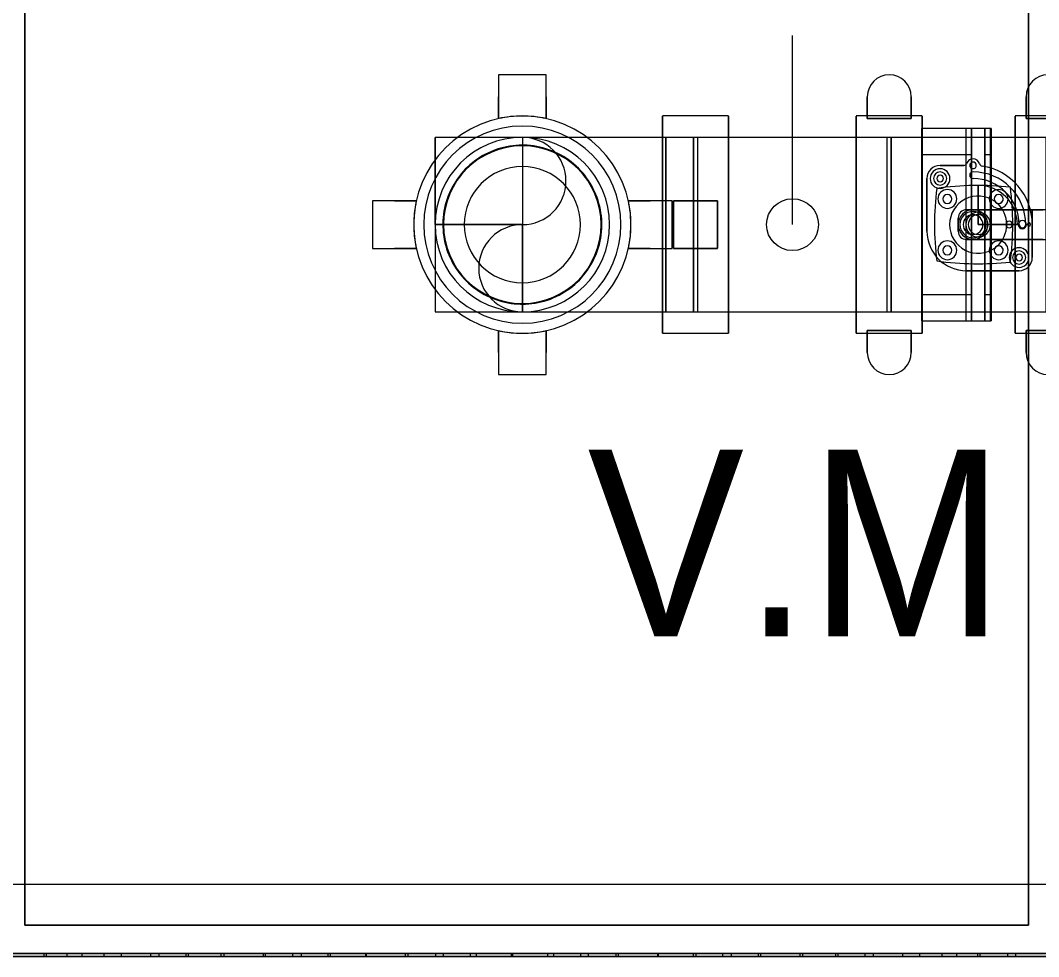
# Model space of a CAD drawing. Header units: metres. Extents: x 31.9 to 125.9, y -29 to 44.
# Drawn here: x 69.073 to 70.055, y -0.698 to 0.205 of the extents above; entities that cross this region are included whole.
import ezdxf

# ---------------------------------------------------------------- set-up
doc = ezdxf.new("R2010")
doc.units = ezdxf.units.M
for name, color, linetype, lineweight in [('A-ANNO-NOTE', 7, 'Continuous', 9), ('M-EQPM', 7, 'Continuous', 18), ('P-PIPE', 7, 'Continuous', 18), ('P-PIPE-IDEN', 7, 'Continuous', 9)]:
    doc.layers.add(name, color=color, linetype=linetype, lineweight=lineweight)
doc.styles.add('SansSerif_1', font='SANSS__.TTF', dxfattribs={"width": 0.9, "height": 0.0018})

# ---------------------------------------------------------------- blocks, each defined once
blk = doc.blocks.new('C_S_L_Torre - Baltimore CPSC-0817-08L - C_S_L_Torre - Baltimore CPSC-0817-08L-2352271-NIVEL 09')
at = {"layer": 'M-EQPM', "color": 1, "true_color": 0xff0000}
for p, q in [((-1.84, 0.83), (-1.84, -1.87)), ((-1.84, -1.87), (-1.84, 0.83)), ((-1.84, 0.78), (-1.84, -1.8)), ((-1.84, -1.8), (-1.84, 0.78)), ((-1.84, 0.78), (-1.84, -1.8)), ((-1.84, -1.8), (-1.84, 0.78)), ((-1.84, 0.78), (-1.84, -1.8)), ((-1.84, -1.8), (-1.84, 0.78)), ((-1.84, 0.78), (-1.84, -1.8)), ((-1.84, -1.8), (-1.84, 0.78)), ((-1.84, 0.78), (-1.84, -1.78852)), ((-1.84, -1.8), (-1.84, 0.78)), ((-1.84, 0.78), (-1.84, -1.64785)), ((-1.84, -1.68717), (-1.84, 0.78)), ((-1.84, 0.78), (-1.84, -1.51079)), ((-1.84, -1.54725), (-1.84, 0.78)), ((-1.84, 0.78), (-1.84, -1.37374)), ((-1.84, -1.4102), (-1.84, 0.78)), ((-1.84, 0.78), (-1.84, -1.23669)), ((-1.84, -1.27315), (-1.84, 0.78)), ((-1.84, 0.78), (-1.84, -1.09602)), ((-1.84, -1.13534), (-1.84, 0.78)), ((-1.84, 0.78), (-1.84, -0.95897)), ((-1.84, -0.99543), (-1.84, 0.78)), ((-1.84, 0.78), (-1.84, -0.82192)), ((-1.84, -0.85837), (-1.84, 0.78)), ((-1.84, 0.78), (-1.84, -0.68486)), ((-1.84, -0.72132), (-1.84, 0.78)), ((-1.84, 0.78), (-1.84, -0.54419)), ((-1.84, -0.58352), (-1.84, 0.78)), ((-1.84, 0.78), (-1.84, -0.40714)), ((-1.84, -0.4436), (-1.84, 0.78)), ((-1.84, 0.78), (-1.84, -0.27009)), ((-1.84, -0.30655), (-1.84, 0.78)), ((-1.84, 0.78), (-1.84, -0.13304)), ((-1.84, -0.1695), (-1.84, 0.78)), ((-1.84, 0.78), (-1.84, -1.82)), ((-1.84, -0.08119), (-1.84, 0.78)), ((-1.84, 0.78), (-1.84, -0.11654)), ((-1.84, -0.22968), (-1.84, 0.78)), ((-1.84, 0.78), (-1.84, -0.27211)), ((-1.84, -0.36918), (-1.84, 0.78)), ((-1.84, 0.78), (-1.84, -0.40944)), ((-1.84, -0.51079), (-1.84, 0.78)), ((-1.84, 0.78), (-1.84, -0.55011)), ((-1.84, -0.6507), (-1.84, 0.78)), ((-1.84, 0.78), (-1.84, -0.68716)), ((-1.84, -0.78776), (-1.84, 0.78)), ((-1.84, 0.78), (-1.84, -0.82421)), ((-1.84, -0.92481), (-1.84, 0.78)), ((-1.84, 0.78), (-1.84, -0.96127)), ((-1.84, -1.0643), (-1.84, 0.78)), ((-1.84, 0.78), (-1.84, -1.10457)), ((-1.84, -1.20591), (-1.84, 0.78)), ((-1.84, 0.78), (-1.84, -1.24524)), ((-1.84, -1.34583), (-1.84, 0.78)), ((-1.84, 0.78), (-1.84, -1.38229)), ((-1.84, -1.48288), (-1.84, 0.78)), ((-1.84, 0.78), (-1.84, -1.51934)), ((-1.84, -1.61994), (-1.84, 0.78)), ((-1.84, 0.78), (-1.84, -1.65639)), ((-1.84, -1.75943), (-1.84, 0.78)), ((-1.84, 0.78), (-1.84, -1.7997)), ((-1.84, -1.8), (-1.84, 0.78)), ((-1.84, 0.78), (-1.84, -1.8)), ((-1.84, -1.8), (-1.84, 0.78)), ((-1.84, 0.78), (-1.84, -1.8)), ((-1.84, -1.8), (-1.84, 0.78)), ((-1.84, 0.78), (-1.84, -1.8)), ((-1.84, -1.8), (-1.84, 0.78)), ((-1.84, 0.78), (-1.84, -1.8)), ((-1.84, -1.8), (-1.84, 0.78)), ((-1.84, -1.8), (-1.84, 0.78)), ((-1.84, 0.78), (-1.84, -1.8)), ((-1.84, 0.7797), (-1.84, -1.8)), ((-1.83702, 0.78), (-1.83702, -1.8)), ((-1.83702, -1.8), (-1.83702, 0.78)), ((-1.83702, 0.78), (-1.83702, -1.8)), ((-1.83702, -1.8), (-1.83702, 0.78)), ((-1.83702, 0.78), (-1.83702, -1.8)), ((-1.83702, -1.8), (-1.83702, 0.78)), ((-1.83702, 0.78), (-1.83702, -1.8)), ((-1.83702, -1.8), (-1.83702, 0.78)), ((-1.83702, 0.78), (-1.83702, -1.8)), ((-1.83702, -1.78852), (-1.83702, 0.78)), ((-1.83702, 0.78), (-1.83702, -1.68717)), ((-1.83702, -1.64785), (-1.83702, 0.78)), ((-1.83702, 0.78), (-1.83702, -1.54725)), ((-1.83702, -1.51079), (-1.83702, 0.78)), ((-1.83702, 0.78), (-1.83702, -1.4102)), ((-1.83702, -1.37374), (-1.83702, 0.78)), ((-1.83702, 0.78), (-1.83702, -1.27315)), ((-1.83702, -1.23669), (-1.83702, 0.78)), ((-1.83702, 0.78), (-1.83702, -1.13534)), ((-1.83702, -1.09602), (-1.83702, 0.78)), ((-1.83702, 0.78), (-1.83702, -0.99543)), ((-1.83702, -0.95897), (-1.83702, 0.78)), ((-1.83702, 0.78), (-1.83702, -0.85837)), ((-1.83702, -0.82192), (-1.83702, 0.78)), ((-1.83702, 0.78), (-1.83702, -0.72132)), ((-1.83702, -0.68486), (-1.83702, 0.78)), ((-1.83702, 0.78), (-1.83702, -0.58352)), ((-1.83702, -0.54419), (-1.83702, 0.78)), ((-1.83702, 0.78), (-1.83702, -0.4436)), ((-1.83702, -0.40714), (-1.83702, 0.78)), ((-1.83702, 0.78), (-1.83702, -0.30655)), ((-1.83702, -0.27009), (-1.83702, 0.78)), ((-1.83702, 0.78), (-1.83702, -0.1695)), ((-1.83702, -0.13304), (-1.83702, 0.78)), ((-1.83702, -0.11654), (-1.83702, 0.78)), ((-1.83702, 0.78), (-1.83702, -0.08119)), ((-1.83702, -0.27211), (-1.83702, 0.78)), ((-1.83702, 0.78), (-1.83702, -0.22968)), ((-1.83702, -0.40944), (-1.83702, 0.78)), ((-1.83702, 0.78), (-1.83702, -0.36918)), ((-1.83702, -0.55011), (-1.83702, 0.78)), ((-1.83702, 0.78), (-1.83702, -0.51079)), ((-1.83702, -0.68716), (-1.83702, 0.78)), ((-1.83702, 0.78), (-1.83702, -0.6507)), ((-1.83702, -0.82421), (-1.83702, 0.78)), ((-1.83702, 0.78), (-1.83702, -0.78776)), ((-1.83702, -0.96127), (-1.83702, 0.78)), ((-1.83702, 0.78), (-1.83702, -0.92481)), ((-1.83702, -1.10457), (-1.83702, 0.78)), ((-1.83702, 0.78), (-1.83702, -1.0643)), ((-1.83702, -1.24524), (-1.83702, 0.78)), ((-1.83702, 0.78), (-1.83702, -1.20591)), ((-1.83702, -1.38229), (-1.83702, 0.78)), ((-1.83702, 0.78), (-1.83702, -1.34583)), ((-1.83702, -1.51934), (-1.83702, 0.78)), ((-1.83702, 0.78), (-1.83702, -1.48288)), ((-1.83702, -1.65639), (-1.83702, 0.78)), ((-1.83702, 0.78), (-1.83702, -1.61994)), ((-1.83702, -1.7997), (-1.83702, 0.78)), ((-1.83702, 0.78), (-1.83702, -1.75943)), ((-1.83702, -1.8), (-1.83702, 0.78)), ((-1.83702, 0.78), (-1.83702, -1.8)), ((-1.83702, -1.8), (-1.83702, 0.78)), ((-1.83702, 0.78), (-1.83702, -1.8)), ((-1.83702, -1.8), (-1.83702, 0.78)), ((-1.83702, 0.78), (-1.83702, -1.8)), ((-1.83702, -1.8), (-1.83702, 0.78)), ((-1.83702, 0.78), (-1.83702, -1.8)), ((-1.83702, 0.78), (-1.83702, -1.8)), ((-1.83702, -1.8), (-1.83702, 0.7797)), ((-1.77, 0.78), (-1.77, -1.82)), ((-1.84, 0.76852), (-1.84, -1.8)), ((-1.83702, -1.8), (-1.83702, 0.76852)), ((-1.84, -1.8), (-1.84, 0.73943)), ((-1.83702, 0.73943), (-1.83702, -1.8)), ((-1.84, -1.8), (-1.84, 0.66717)), ((-1.83702, 0.66717), (-1.83702, -1.8)), ((-1.84, 0.63639), (-1.84, -1.8)), ((-1.83702, -1.8), (-1.83702, 0.63639)), ((-1.84, 0.62785), (-1.84, -1.8)), ((-1.83702, -1.8), (-1.83702, 0.62785)), ((-1.84, -1.8), (-1.84, 0.59994)), ((-1.83702, 0.59994), (-1.83702, -1.8)), ((-1.84, -1.8), (-1.84, 0.52725)), ((-1.83702, 0.52725), (-1.83702, -1.8)), ((-1.84, 0.49934), (-1.84, -1.8)), ((-1.83702, -1.8), (-1.83702, 0.49934)), ((-1.84, 0.49079), (-1.84, -1.8)), ((-1.83702, -1.8), (-1.83702, 0.49079)), ((-1.84, -1.8), (-1.84, 0.46288)), ((-1.83702, 0.46288), (-1.83702, -1.8)), ((-1.84, -1.8), (-1.84, 0.3902)), ((-1.83702, 0.3902), (-1.83702, -1.8)), ((-1.84, 0.36229), (-1.84, -1.8)), ((-1.84, 0.35374), (-1.84, -1.8)), ((-1.83702, -1.8), (-1.83702, 0.36229)), ((-1.83702, -1.8), (-1.83702, 0.35374)), ((-1.84, -1.8), (-1.84, 0.32583)), ((-1.83702, 0.32583), (-1.83702, -1.8)), ((-1.84, -1.8), (-1.84, 0.25315)), ((-1.83702, 0.25315), (-1.83702, -1.8)), ((-1.84, 0.22524), (-1.84, -1.8)), ((-1.84, 0.21669), (-1.84, -1.8)), ((-1.83702, -1.8), (-1.83702, 0.22524)), ((-1.83702, -1.8), (-1.83702, 0.21669)), ((-1.84, -1.8), (-1.84, 0.18591)), ((-1.83702, 0.18591), (-1.83702, -1.8)), ((-1.84, -1.8), (-1.84, 0.11534)), ((-1.83702, 0.11534), (-1.83702, -1.8)), ((-1.84, 0.08457), (-1.84, -1.8)), ((-1.83702, -1.8), (-1.83702, 0.08457)), ((-1.84, 0.07602), (-1.84, -1.8)), ((-1.83702, -1.8), (-1.83702, 0.07602)), ((-1.84, -1.8), (-1.84, 0.0443)), ((-1.83702, 0.0443), (-1.83702, -1.8)), ((-1.84, -1.8), (-1.84, -0.02457)), ((-1.84, -0.02457), (-1.84, -0.06103)), ((-1.83702, -0.06103), (-1.83702, -0.02457)), ((-1.83702, -0.02457), (-1.83702, -1.8)), ((-0.38962, -0.04016), (-1.80962, -0.04016)), ((-1.80962, -0.04016), (-1.80962, -1.00812)), ((-1.80962, -1.00812), (-1.80962, -0.04016)), ((-1.80962, -0.04016), (-0.38962, -0.04016)), ((-1.84, -0.09519), (-1.84, -0.05873)), ((-1.84, -0.05873), (-1.84, -1.8)), ((-1.84, -0.05873), (-1.83702, -0.05873)), ((-1.83702, -1.8), (-1.83702, -0.05873)), ((-1.83702, -0.05873), (-1.83702, -0.09519)), ((-1.84, -0.06103), (-1.84, -1.8)), ((-1.84, -0.06103), (-1.83702, -0.06103)), ((-1.83702, -1.8), (-1.83702, -0.06103)), ((-1.84, -0.11654), (-1.84, -0.08119)), ((-1.84, -0.08119), (-1.83702, -0.08119)), ((-1.83702, -0.08119), (-1.83702, -0.11654)), ((-1.84, -1.8), (-1.84, -0.09519)), ((-1.83702, -0.09519), (-1.84, -0.09519)), ((-1.83702, -0.09519), (-1.83702, -1.8)), ((-1.83702, -0.11654), (-1.84, -0.11654)), ((-1.84, -0.13304), (-1.84, -0.1695)), ((-1.83702, -0.13304), (-1.84, -0.13304)), ((-1.83702, -0.1695), (-1.83702, -0.13304)), ((-1.84, -1.8), (-1.84, -0.16163)), ((-1.84, -0.16163), (-1.84, -0.19808)), ((-1.84, -0.16163), (-1.83702, -0.16163)), ((-1.83702, -0.19808), (-1.83702, -0.16163)), ((-1.83702, -0.16163), (-1.83702, -1.8)), ((-1.83702, -0.1695), (-1.84, -0.1695)), ((-1.84, -0.23224), (-1.84, -0.19579)), ((-1.84, -0.19579), (-1.84, -1.8)), ((-1.84, -0.19579), (-1.83702, -0.19579)), ((-1.83702, -1.8), (-1.83702, -0.19579)), ((-1.83702, -0.19579), (-1.83702, -0.23224)), ((-1.84, -0.19808), (-1.84, -1.8)), ((-1.84, -0.19808), (-1.83702, -0.19808)), ((-1.83702, -1.8), (-1.83702, -0.19808)), ((-1.84, -0.27211), (-1.84, -0.22968)), ((-1.84, -0.22968), (-1.83702, -0.22968)), ((-1.84, -1.8), (-1.84, -0.23224)), ((-1.83702, -0.23224), (-1.84, -0.23224)), ((-1.83702, -0.22968), (-1.83702, -0.27211)), ((-1.83702, -0.23224), (-1.83702, -1.8)), ((-1.84, -0.27009), (-1.84, -0.30655)), ((-1.83702, -0.27009), (-1.84, -0.27009)), ((-1.83702, -0.27211), (-1.84, -0.27211)), ((-1.83702, -0.30655), (-1.83702, -0.27009)), ((-1.84, -1.8), (-1.84, -0.29868)), ((-1.84, -0.29868), (-1.84, -0.33514)), ((-1.84, -0.29868), (-1.83702, -0.29868)), ((-1.83702, -0.33514), (-1.83702, -0.29868)), ((-1.83702, -0.29868), (-1.83702, -1.8)), ((-1.83702, -0.30655), (-1.84, -0.30655)), ((-1.84, -0.3693), (-1.84, -0.33284)), ((-1.84, -0.33284), (-1.84, -1.8)), ((-1.84, -0.33284), (-1.83702, -0.33284)), ((-1.83702, -1.8), (-1.83702, -0.33284)), ((-1.83702, -0.33284), (-1.83702, -0.3693)), ((-1.84, -0.33514), (-1.84, -1.8)), ((-1.84, -0.33514), (-1.83702, -0.33514)), ((-1.83702, -1.8), (-1.83702, -0.33514)), ((-1.84, -0.40944), (-1.84, -0.36918)), ((-1.84, -0.36918), (-1.83702, -0.36918)), ((-1.84, -1.8), (-1.84, -0.3693)), ((-1.83702, -0.3693), (-1.84, -0.3693)), ((-1.83702, -0.36918), (-1.83702, -0.40944)), ((-1.83702, -0.3693), (-1.83702, -1.8)), ((-1.84, -0.40714), (-1.84, -0.4436)), ((-1.83702, -0.40714), (-1.84, -0.40714)), ((-1.83702, -0.40944), (-1.84, -0.40944)), ((-1.83702, -0.4436), (-1.83702, -0.40714)), ((-1.84, -1.8), (-1.84, -0.43648)), ((-1.84, -0.43648), (-1.84, -0.47581)), ((-1.84, -0.43648), (-1.83702, -0.43648)), ((-1.83702, -0.47581), (-1.83702, -0.43648)), ((-1.83702, -0.43648), (-1.83702, -1.8)), ((-1.83702, -0.4436), (-1.84, -0.4436)), ((-1.84, -0.50921), (-1.84, -0.46989)), ((-1.84, -0.46989), (-1.84, -1.8)), ((-1.84, -0.46989), (-1.83702, -0.46989)), ((-1.83702, -1.8), (-1.83702, -0.46989)), ((-1.83702, -0.46989), (-1.83702, -0.50921)), ((-1.84, -0.47581), (-1.84, -1.8)), ((-1.84, -0.47581), (-1.83702, -0.47581)), ((-1.83702, -1.8), (-1.83702, -0.47581)), ((-1.84, -1.8), (-1.84, -0.50921)), ((-1.83702, -0.50921), (-1.84, -0.50921)), ((-1.83702, -0.50921), (-1.83702, -1.8)), ((-1.84, -0.55011), (-1.84, -0.51079)), ((-1.84, -0.51079), (-1.83702, -0.51079)), ((-1.83702, -0.51079), (-1.83702, -0.55011)), ((-1.84, -0.54419), (-1.84, -0.58352)), ((-1.83702, -0.54419), (-1.84, -0.54419)), ((-1.83702, -0.58352), (-1.83702, -0.54419)), ((-1.83702, -0.55011), (-1.84, -0.55011)), ((-1.84, -1.8), (-1.84, -0.5764)), ((-1.84, -0.5764), (-1.84, -0.61286)), ((-1.84, -0.5764), (-1.83702, -0.5764)), ((-1.83702, -0.61286), (-1.83702, -0.5764)), ((-1.83702, -0.5764), (-1.83702, -1.8)), ((-1.83702, -0.58352), (-1.84, -0.58352)), ((-1.84, -0.65082), (-1.84, -0.61056)), ((-1.84, -0.61056), (-1.84, -1.8)), ((-1.84, -0.61056), (-1.83702, -0.61056)), ((-1.84, -0.61286), (-1.84, -1.8)), ((-1.84, -0.61286), (-1.83702, -0.61286)), ((-1.83702, -1.8), (-1.83702, -0.61056)), ((-1.83702, -0.61056), (-1.83702, -0.65082)), ((-1.83702, -1.8), (-1.83702, -0.61286)), ((-1.84, -0.68716), (-1.84, -0.6507)), ((-1.84, -0.6507), (-1.83702, -0.6507)), ((-1.84, -1.8), (-1.84, -0.65082)), ((-1.83702, -0.65082), (-1.84, -0.65082)), ((-1.83702, -0.6507), (-1.83702, -0.68716)), ((-1.83702, -0.65082), (-1.83702, -1.8)), ((-1.84, -0.68486), (-1.84, -0.72132)), ((-1.83702, -0.68486), (-1.84, -0.68486)), ((-1.83702, -0.68716), (-1.84, -0.68716)), ((-1.83702, -0.72132), (-1.83702, -0.68486)), ((-1.84, -1.8), (-1.84, -0.71345)), ((-1.84, -0.71345), (-1.84, -0.74991)), ((-1.84, -0.71345), (-1.83702, -0.71345)), ((-1.83702, -0.74991), (-1.83702, -0.71345)), ((-1.83702, -0.71345), (-1.83702, -1.8)), ((-1.83702, -0.72132), (-1.84, -0.72132)), ((-1.84, -0.79032), (-1.84, -0.74789)), ((-1.84, -0.74789), (-1.84, -1.8)), ((-1.84, -0.74789), (-1.83702, -0.74789)), ((-1.84, -0.74991), (-1.84, -1.8)), ((-1.84, -0.74991), (-1.83702, -0.74991)), ((-1.83702, -1.8), (-1.83702, -0.74789)), ((-1.83702, -0.74789), (-1.83702, -0.79032)), ((-1.83702, -1.8), (-1.83702, -0.74991)), ((-1.84, -0.82421), (-1.84, -0.78776)), ((-1.84, -0.78776), (-1.83702, -0.78776)), ((-1.84, -1.8), (-1.84, -0.79032)), ((-1.83702, -0.79032), (-1.84, -0.79032)), ((-1.83702, -0.78776), (-1.83702, -0.82421)), ((-1.83702, -0.79032), (-1.83702, -1.8)), ((-1.84, -0.82192), (-1.84, -0.85837)), ((-1.83702, -0.82192), (-1.84, -0.82192)), ((-1.83702, -0.82421), (-1.84, -0.82421)), ((-1.83702, -0.85837), (-1.83702, -0.82192)), ((-1.84, -1.8), (-1.84, -0.8505)), ((-1.84, -0.8505), (-1.84, -0.88696)), ((-1.84, -0.8505), (-1.83702, -0.8505)), ((-1.83702, -0.88696), (-1.83702, -0.8505)), ((-1.83702, -0.8505), (-1.83702, -1.8)), ((-1.83702, -0.85837), (-1.84, -0.85837)), ((-1.84, -0.88696), (-1.84, -1.8)), ((-1.84, -0.88696), (-1.83702, -0.88696)), ((-1.83702, -1.8), (-1.83702, -0.88696)), ((-1.84, -0.93881), (-1.84, -0.90346)), ((-1.84, -0.90346), (-1.84, -1.8)), ((-1.84, -0.90346), (-1.83702, -0.90346)), ((-1.83702, -1.8), (-1.83702, -0.90346)), ((-1.83702, -0.90346), (-1.83702, -0.93881)), ((-1.84, -0.96127), (-1.84, -0.92481)), ((-1.84, -0.92481), (-1.83702, -0.92481)), ((-1.83702, -0.92481), (-1.83702, -0.96127)), ((-1.84, -1.8), (-1.84, -0.93881)), ((-1.83702, -0.93881), (-1.84, -0.93881)), ((-1.83702, -0.93881), (-1.83702, -1.8)), ((-1.84, -0.95897), (-1.84, -0.99543)), ((-1.83702, -0.95897), (-1.84, -0.95897)), ((-1.83702, -0.96127), (-1.84, -0.96127)), ((-1.83702, -0.99543), (-1.83702, -0.95897)), ((-1.84, -1.8), (-1.84, -0.98831)), ((-1.84, -0.98831), (-1.84, -1.02763)), ((-1.84, -0.98831), (-1.83702, -0.98831)), ((-1.83702, -1.02763), (-1.83702, -0.98831)), ((-1.83702, -0.98831), (-1.83702, -1.8)), ((-1.83702, -0.99543), (-1.84, -0.99543)), ((-1.80962, -1.00812), (-0.38962, -1.00812)), ((-0.38962, -1.00812), (-1.80962, -1.00812))]:
    blk.add_line(p, q, dxfattribs=at)
for start, end in [(360, 180), (0, 180), (180, 360), (180, 360)]:
    blk.add_arc((-1.134, -0.52), 0.076, start, end, dxfattribs=at)
blk = doc.blocks.new('Victaulic-IPS-Rigid Coupling Style 07-W07-107 - AC-2583999-NIVEL 09')
at = {"layer": 'P-PIPE', "color": 1, "true_color": 0xff0000}
for p, q in [((69.58024, 0.15289), (69.53452, 0.15289)), ((69.53452, 0.15289), (69.53452, 0.13172)), ((69.58024, 0.13172), (69.58024, 0.15289)), ((69.53452, 0.13172), (69.53452, 0.11061)), ((69.53452, 0.11061), (69.53452, 0.13172)), ((69.58024, 0.13172), (69.58024, 0.11061)), ((69.58024, 0.11061), (69.58024, 0.13172)), ((69.53452, -0.115), (69.53452, -0.09389)), ((69.53452, -0.09389), (69.53452, -0.115)), ((69.58024, -0.115), (69.58024, -0.09389)), ((69.58024, -0.09389), (69.58024, -0.115)), ((69.53452, -0.115), (69.53452, -0.13617)), ((69.58024, -0.13617), (69.58024, -0.115)), ((69.53452, -0.13617), (69.58024, -0.13617))]:
    blk.add_line(p, q, dxfattribs=at)
for radius, start, end in [(0.10477, 90, 270), (0.10477, 90, 270), (0.10478, 90, 102.60226), (0.10477, 90, 102.60226), (0.10477, 270, 90), (0.10477, 270, 90), (0.10477, 77.39774, 90), (0.10478, 77.39774, 90), (0.08414, 90, 270), (0.08414, 90, 270), (0.08414, 270, 90), (0.08414, 270, 90), (0.10477, 257.39774, 270), (0.10478, 257.39774, 270), (0.10477, 270, 282.60226), (0.10477, 270, 282.60226)]:
    blk.add_arc((69.55738, 0.00836), radius, start, end, dxfattribs=at)
blk = doc.blocks.new('Victaulic-IPS-Elbow No 10-13 - AC-2420018-NIVEL 09')
at = {"layer": 'P-PIPE', "color": 1, "lineweight": 9, "true_color": 0xff0000}
for p, q in [((69.47324, 0.0925), (69.47324, 0.00836)), ((69.55738, 0.0925), (69.47324, 0.0925)), ((69.55738, 0.0925), (69.47324, 0.0925)), ((69.47324, 0.00836), (69.47324, 0.0925)), ((69.55738, 0.0925), (69.55738, 0.00836)), ((69.55738, 0.0925), (69.55738, 0.00836)), ((69.47324, 0.00836), (69.47324, -0.07578)), ((69.55738, 0.00836), (69.47324, 0.00836)), ((69.55738, 0.00836), (69.47324, 0.00836)), ((69.47324, 0.00836), (69.47324, -0.07578)), ((69.47324, 0.00836), (69.55738, 0.00836)), ((69.47324, 0.00836), (69.55738, 0.00836)), ((69.55738, -0.07578), (69.55738, 0.00836)), ((69.55738, 0.00836), (69.55738, -0.07578)), ((69.47324, -0.07578), (69.55738, -0.07578)), ((69.47324, -0.07578), (69.55738, -0.07578))]:
    blk.add_line(p, q, dxfattribs=at)
at = {"layer": 'P-PIPE', "color": 1, "true_color": 0xff0000}
for p, q in [((69.72248, 0.0925), (69.69581, 0.0925)), ((69.69581, -0.07578), (69.72248, -0.07578))]:
    blk.add_line(p, q, dxfattribs=at)
at = {"layer": 'P-PIPE', "color": 1, "true_color": 0xff0000, "flags": 128}
for points in [[(69.69581, 0.0925), (69.69027, 0.0925), (69.68475, 0.0925), (69.67924, 0.0925), (69.67376, 0.0925), (69.66831, 0.0925), (69.66291, 0.0925), (69.65755, 0.0925), (69.65226, 0.0925), (69.64705, 0.0925), (69.6419, 0.0925), (69.63685, 0.0925), (69.63189, 0.0925), (69.62703, 0.0925), (69.62228, 0.0925), (69.61765, 0.0925), (69.61314, 0.0925), (69.60877, 0.0925), (69.60453, 0.0925), (69.60044, 0.0925), (69.59651, 0.0925), (69.59273, 0.0925), (69.58912, 0.0925), (69.58568, 0.0925), (69.58241, 0.0925), (69.57933, 0.0925), (69.57643, 0.0925), (69.57372, 0.0925), (69.57121, 0.0925), (69.5689, 0.0925), (69.56679, 0.0925), (69.56489, 0.0925), (69.56319, 0.0925), (69.56171, 0.0925), (69.56044, 0.0925), (69.55939, 0.0925), (69.55856, 0.0925), (69.55795, 0.0925), (69.55756, 0.0925), (69.55739, 0.0925), (69.55738, 0.0925)], [(69.55738, -0.07578), (69.55749, -0.07578), (69.55782, -0.07578), (69.55838, -0.07578), (69.55915, -0.07578), (69.56014, -0.07578), (69.56135, -0.07578), (69.56277, -0.07578), (69.56441, -0.07578), (69.56625, -0.07578), (69.56831, -0.07578), (69.57057, -0.07578), (69.57302, -0.07578), (69.57568, -0.07578), (69.57852, -0.07578), (69.58156, -0.07578), (69.58478, -0.07578), (69.58817, -0.07578), (69.59174, -0.07578), (69.59547, -0.07578), (69.59936, -0.07578), (69.60341, -0.07578), (69.60761, -0.07578), (69.61195, -0.07578), (69.61642, -0.07578), (69.62102, -0.07578), (69.62573, -0.07578), (69.63056, -0.07578), (69.6355, -0.07578), (69.64053, -0.07578), (69.64565, -0.07578), (69.65085, -0.07578), (69.65612, -0.07578), (69.66145, -0.07578), (69.66684, -0.07578), (69.67228, -0.07578), (69.67775, -0.07578), (69.68326, -0.07578), (69.68878, -0.07578), (69.69431, -0.07578), (69.69581, -0.07578)]]:
    blk.add_lwpolyline(points, dxfattribs=at)
at = {"layer": 'P-PIPE', "color": 1, "true_color": 0xff0000}
for start, end in [(90, 180), (90, 180), (90, 180), (0, 90), (0, 90), (0, 90), (180, 270), (180, 270), (180, 270), (270, 360), (270, 360), (270, 360)]:
    blk.add_arc((69.55738, 0.00836), 0.08414, start, end, dxfattribs=at)
for centre, start_param, end_param in [((69.69581, 0.00836), 0, 1.570796), ((69.69581, 0.00836), 4.712389, 6.283185), ((69.69581, 0.00836), 4.712389, 6.283185), ((69.69581, 0.00836), 0, 1.570796), ((69.72248, 0.00836), 4.712389, 6.283185), ((69.72248, 0.00836), 0, 1.570796), ((69.69581, 0.00836), 1.570796, 3.141593), ((69.69581, 0.00836), 3.141593, 4.712389), ((69.69581, 0.00836), 3.141593, 4.712389), ((69.69581, 0.00836), 1.570796, 3.141593), ((69.72248, 0.00836), 3.141593, 4.712389), ((69.72248, 0.00836), 1.570796, 3.141593)]:
    blk.add_ellipse(centre, major_axis=(0, 0.08414), ratio=0.000007, start_param=start_param, end_param=end_param, dxfattribs=at)
blk = doc.blocks.new('Victaulic-IPS-Rigid Coupling Style 07-W07-107 - AC-V40-NIVEL 09')
at = {"layer": 'P-PIPE', "color": 1, "true_color": 0xff0000}
for p, q in [((69.75614, 0.11314), (69.69264, 0.11314)), ((69.75614, 0.0925), (69.69264, 0.0925)), ((69.70322, 0.03122), (69.70322, -0.0145)), ((69.74555, 0.03122), (69.70322, 0.03122)), ((69.74555, 0.03122), (69.70322, 0.03122)), ((69.70322, 0.03122), (69.74555, 0.03122)), ((69.74555, 0.03122), (69.70322, 0.03122)), ((69.74555, -0.0145), (69.74555, 0.03122)), ((69.74555, -0.0145), (69.70322, -0.0145)), ((69.70322, -0.0145), (69.74555, -0.0145)), ((69.70322, -0.0145), (69.74555, -0.0145)), ((69.70322, -0.0145), (69.74555, -0.0145)), ((69.69264, -0.07578), (69.75614, -0.07578)), ((69.69264, -0.09641), (69.75614, -0.09641))]:
    blk.add_line(p, q, dxfattribs=at)
for centre, major_axis, start_param, end_param in [((69.69264, 0.00836), (0, 0.10477), 4.712389, 7.853982), ((69.75614, 0.00836), (0, 0.10477), 4.712389, 7.853982), ((69.69264, 0.00836), (0, 0.08414), 4.712389, 7.853982), ((69.75614, 0.00836), (0, 0.08414), 4.712389, 7.853982), ((69.70322, 0.00836), (0, 0.10477), 1.350845, 1.570796), ((69.70322, 0.00836), (0, 0.10477), 4.712389, 4.93234), ((69.74555, 0.00836), (0, 0.10477), 4.712389, 4.93234), ((69.74555, 0.00836), (0, 0.10477), 1.350845, 1.570796), ((69.69264, 0.00836), (0, 0.10477), 1.570796, 4.712389), ((69.69264, 0.00836), (0, 0.08414), 1.570796, 4.712389), ((69.70322, 0.00836), (0, 0.10477), 1.570796, 1.790747), ((69.70322, 0.00836), (0, 0.10477), 4.492438, 4.712389), ((69.74555, 0.00836), (0, 0.10477), 4.492438, 4.712389), ((69.74555, 0.00836), (0, 0.10477), 1.570796, 1.790747), ((69.75614, 0.00836), (0, 0.10477), 1.570796, 4.712389), ((69.75614, 0.00836), (0, 0.08414), 1.570796, 4.712389)]:
    blk.add_ellipse(centre, major_axis=major_axis, ratio=0.000007, start_param=start_param, end_param=end_param, dxfattribs=at)
blk = doc.blocks.new('Victaulic-IPS-Rigid Coupling Style 07-W07-107 - AC-V38-NIVEL 09')
at = {"layer": 'P-PIPE', "color": 1, "true_color": 0xff0000}
for p, q in [((69.41285, 3.91922), (69.41285, 3.8735)), ((69.43402, 3.91922), (69.41285, 3.91922)), ((69.43402, 3.91922), (69.45513, 3.91922)), ((69.45513, 3.91922), (69.43402, 3.91922)), ((69.68074, 3.91922), (69.65963, 3.91922)), ((69.65963, 3.91922), (69.68074, 3.91922)), ((69.70191, 3.91922), (69.68074, 3.91922)), ((69.70191, 3.8735), (69.70191, 3.91922)), ((69.41285, 3.8735), (69.43402, 3.8735)), ((69.43402, 3.8735), (69.45513, 3.8735)), ((69.45513, 3.8735), (69.43402, 3.8735)), ((69.68074, 3.8735), (69.65963, 3.8735)), ((69.65963, 3.8735), (69.68074, 3.8735)), ((69.68074, 3.8735), (69.70191, 3.8735))]:
    blk.add_line(p, q, dxfattribs=at)
for radius, start, end in [(0.10478, 0, 180), (0.10478, 0, 180), (0.08414, 0, 180), (0.08414, 0, 180), (0.10478, 167.39774, 180), (0.10478, 167.39774, 180), (0.10478, 0, 12.60226), (0.10478, 0, 12.60226), (0.10478, 180, 360), (0.10478, 180, 0), (0.10478, 180, 192.60226), (0.10478, 180, 192.60226), (0.08414, 180, 0), (0.08414, 180, 360), (0.10478, 347.39774, 0), (0.10478, 347.39774, 0)]:
    blk.add_arc((69.55738, 3.89636), radius, start, end, dxfattribs=at)
blk = doc.blocks.new('Victaulic-IPS-Vic-300 MasterSeal Butterfly Valve LH - Standard-V41-NIVEL 09')
at = {"layer": 'P-PIPE', "color": 1, "true_color": 0xff0000}
for p, q in [((69.99058, 0.10107), (69.9427, 0.10107)), ((69.98502, 0.10107), (69.98502, -0.08435)), ((70.00883, 0.10107), (69.98502, 0.10107)), ((70.00883, 0.10107), (69.98502, 0.10107)), ((70.00963, 0.10107), (70.00328, 0.10107)), ((70.00883, -0.08435), (70.00883, 0.10107)), ((70.06246, 0.0925), (69.91311, 0.0925)), ((69.99058, 0.07567), (69.9427, 0.07567)), ((70.00963, 0.07567), (70.00328, 0.07567)), ((69.98297, 0.06548), (69.96023, 0.06548)), ((69.96023, 0.06548), (69.98297, 0.06548)), ((69.94755, 0.0528), (69.94755, 0.00203)), ((69.94755, 0.00203), (69.94755, 0.0528)), ((70.04914, 0.02267), (69.98564, 0.02267)), ((69.98564, 0.02267), (70.04914, 0.02267)), ((70.05527, 0.02267), (70.04914, 0.02267)), ((70.04914, 0.02267), (70.05221, 0.02267)), ((70.04914, 0.02267), (70.04914, -0.00591)), ((70.04914, 0.02267), (70.04914, -0.00591)), ((70.04914, -0.00591), (70.04914, 0.02267)), ((70.04914, 0.02267), (70.04914, -0.00591)), ((70.05221, 0.02267), (70.05957, 0.02267)), ((70.06263, 0.02267), (70.05527, 0.02267)), ((70.0657, 0.02267), (70.05957, 0.02267)), ((70.06263, 0.02267), (70.0657, 0.02267)), ((70.0657, 0.02267), (70.06819, 0.02267)), ((70.06819, 0.02267), (70.0657, 0.02267)), ((70.06819, 0.02267), (70.06819, -0.00591)), ((70.06819, -0.00591), (70.06819, 0.02267)), ((70.06819, 0.02267), (70.06819, -0.00591)), ((70.06819, 0.02267), (70.06819, -0.00591)), ((70.29044, 0.02425), (70.06978, 0.02425)), ((70.06978, 0.02425), (70.29044, 0.02425)), ((69.9777, 0.01473), (69.9777, 0.00203)), ((69.9777, 0.00203), (69.9777, 0.01473)), ((70.29679, -0.00115), (70.29679, 0.0179)), ((70.29679, 0.0179), (70.29679, -0.00115)), ((70.04914, -0.02337), (70.04914, 0.00838)), ((70.04914, 0.00838), (70.04914, -0.02337)), ((69.98564, -0.00591), (70.04914, -0.00591)), ((70.04914, -0.00591), (69.98564, -0.00591)), ((70.05221, -0.00591), (70.04914, -0.00591)), ((70.04914, -0.00591), (70.05527, -0.00591)), ((70.05957, -0.00591), (70.05221, -0.00591)), ((70.05527, -0.00591), (70.06263, -0.00591)), ((70.05957, -0.00591), (70.0657, -0.00591)), ((70.0657, -0.00591), (70.06263, -0.00591)), ((70.0657, -0.00591), (70.06819, -0.00591)), ((70.06819, -0.00591), (70.0657, -0.00591)), ((70.06978, -0.0075), (70.29044, -0.0075)), ((70.29044, -0.0075), (70.06978, -0.0075)), ((69.98565, -0.03607), (70.03644, -0.03607)), ((70.03644, -0.03607), (69.98565, -0.03607)), ((69.9427, -0.05895), (69.99058, -0.05895)), ((70.00328, -0.05895), (70.00963, -0.05895)), ((69.91311, -0.07578), (70.06246, -0.07578)), ((69.9427, -0.08435), (69.99058, -0.08435)), ((69.98502, -0.08435), (70.00883, -0.08435)), ((69.98502, -0.08435), (70.00883, -0.08435)), ((70.00328, -0.08435), (70.00963, -0.08435))]:
    blk.add_line(p, q, dxfattribs=at)
at = {"layer": 'P-PIPE', "color": 1, "lineweight": 9, "true_color": 0xff0000}
for p, q in [((69.99693, 0.00836), (69.99693, 0.04622)), ((69.99693, 0.04622), (69.99693, 0.00836)), ((69.99693, 0.04622), (69.99693, 0.00836)), ((69.99693, 0.00836), (69.99693, 0.04622)), ((70.03479, 0.00836), (69.99693, 0.00836)), ((69.99693, 0.00836), (70.03479, 0.00836)), ((69.99693, 0.00836), (70.03479, 0.00836)), ((70.03479, 0.00836), (69.99693, 0.00836))]:
    blk.add_line(p, q, dxfattribs=at)
at = {"layer": 'P-PIPE', "color": 1, "true_color": 0xff0000}
for centre, radius, start, end in [((69.99198, 0.06551), 0.00636, 15.07937, 160.80212), ((69.99198, 0.06551), 0.00636, 15.07937, 160.80212), ((69.96023, 0.0528), 0.01267, 90, 180), ((69.96023, 0.0528), 0.01267, 90, 180), ((69.96023, 0.0528), 0.00953, 0, 180), ((69.96023, 0.0528), 0.00953, 0, 180), ((69.96023, 0.0528), 0.00635, 0, 180), ((69.96023, 0.0528), 0.00635, 0, 180), ((69.98297, 0.06865), 0.00317, 270, 340.7927), ((69.98297, 0.06865), 0.00317, 270, 340.7927), ((69.99199, 0.06553), 0.00317, 0, 180), ((69.99199, 0.06553), 0.00317, 0, 180), ((69.99199, 0.06553), 0.00317, 180, 360), ((69.99199, 0.06553), 0.00317, 180, 360), ((69.99199, 0.056), 0.00317, 90, 270), ((69.99199, 0.056), 0.00317, 90, 270), ((69.99199, 0.00838), 0.0508, 360, 90), ((69.99199, 0.00838), 0.0508, 360, 90), ((70.00119, 0.068), 0.00318, 195.0701, 261.22967), ((70.00119, 0.068), 0.00318, 195.0701, 261.22967), ((69.99199, 0.00838), 0.05715, 0, 81.22967), ((69.99199, 0.00838), 0.05715, 0, 81.22967), ((69.96023, 0.0528), 0.00952, 180, 360), ((69.96023, 0.0528), 0.00952, 180, 0), ((69.96023, 0.0528), 0.00635, 180, 0), ((69.96023, 0.0528), 0.00635, 180, 0), ((69.96023, 0.0528), 0.00317, 0, 180), ((69.96023, 0.0528), 0.00317, 0, 180), ((69.96023, 0.0528), 0.00317, 180, 360), ((69.96023, 0.0528), 0.00317, 180, 0), ((69.99199, 0.00838), 0.04445, 0, 90), ((69.99199, 0.00838), 0.04445, 0, 90), ((70.24226, 0.00836), 0.28741, 173.00665, 186.99335), ((70.24226, 0.00836), 0.28741, 173.00665, 186.99335), ((69.99693, -0.24127), 0.28741, 83.78032, 97.98924), ((69.99693, -0.24127), 0.28741, 83.78032, 97.98924), ((69.96722, 0.03315), 0.00908, 360, 180), ((69.96722, 0.03315), 0.00908, 0, 180), ((70.01676, 0.03315), 0.00908, 0, 180), ((70.01676, 0.03315), 0.00908, 0, 180), ((69.74293, 0.00836), 0.28741, 352.78611, 7.21389), ((69.74293, 0.00836), 0.28741, 352.78611, 7.21389), ((69.96722, 0.03315), 0.00908, 180, 360), ((69.96722, 0.03315), 0.00908, 180, 0), ((69.96722, 0.03315), 0.00432, 360, 180), ((69.96722, 0.03315), 0.00432, 0, 180), ((69.96722, 0.03311), 0.00432, 0, 180), ((69.96722, 0.03311), 0.00432, 0, 180), ((69.96722, 0.03315), 0.00432, 180, 360), ((69.96722, 0.03315), 0.00432, 180, 0), ((69.96722, 0.03311), 0.00432, 180, 360), ((69.96722, 0.03311), 0.00432, 180, 360), ((69.99693, 0.00836), 0.02756, 53.76234, 180), ((69.99693, 0.00836), 0.02756, 53.76234, 180), ((70.01676, 0.03315), 0.00908, 180, 360), ((70.01676, 0.03315), 0.00908, 180, 0), ((70.01672, 0.03311), 0.00432, 0, 180), ((70.01672, 0.03311), 0.00432, 0, 180), ((70.01672, 0.03311), 0.00432, 180, 215.72515), ((70.01672, 0.03311), 0.00432, 180, 360), ((70.01676, 0.03315), 0.00432, 0, 180), ((70.01676, 0.03315), 0.00432, 0, 180), ((70.01676, 0.03315), 0.00432, 180, 360), ((70.01676, 0.03315), 0.00432, 180, 0), ((70.01672, 0.03311), 0.00432, 215.72515, 246.96394), ((70.01672, 0.03311), 0.00432, 246.96394, 0), ((69.99199, 0.00838), 0.01429, 0, 180), ((69.99199, 0.00838), 0.01429, 0, 180), ((69.98564, 0.01473), 0.00794, 90, 180), ((69.98564, 0.01473), 0.00794, 90, 180), ((69.99199, 0.00838), 0.0127, 0, 180), ((69.99199, 0.00838), 0.0127, 0, 180), ((69.99693, 0.00836), 0.01191, 0, 180), ((69.99693, 0.00836), 0.01191, 0, 180), ((69.99693, 0.00836), 0.02756, 0, 48.92675), ((69.99693, 0.00836), 0.02756, 0, 48.92675), ((70.06978, 0.02267), 0.00159, 90, 180), ((70.06978, 0.02267), 0.00159, 90, 180), ((70.29044, 0.0179), 0.00635, 0, 90), ((70.29044, 0.0179), 0.00635, 0, 90), ((69.99199, 0.00838), 0.00952, 0, 180), ((69.99199, 0.00838), 0.00952, 0, 180), ((69.99693, 0.00836), 0.00952, 0, 180), ((69.99693, 0.00836), 0.00952, 0, 180), ((70.02692, 0.00838), 0.00318, 0, 180), ((70.02692, 0.00838), 0.00317, 0, 180), ((70.03962, 0.00838), 0.00397, 0, 180), ((70.03962, 0.00838), 0.00397, 0, 180), ((70.04597, 0.00838), 0.00159, 360, 180), ((70.04597, 0.00838), 0.00159, 360, 180), ((69.98565, 0.00203), 0.03809, 180, 270), ((69.98565, 0.00203), 0.03809, 180, 270), ((69.99693, 0.00836), 0.02756, 180, 306.23766), ((69.99693, 0.00836), 0.02756, 180, 306.23766), ((69.99199, 0.00838), 0.01429, 180, 0), ((69.99199, 0.00838), 0.01429, 180, 0), ((69.98564, 0.00203), 0.00794, 180, 270), ((69.98564, 0.00203), 0.00794, 180, 270), ((69.99199, 0.00838), 0.0127, 180, 0), ((69.99199, 0.00838), 0.0127, 180, 0), ((69.99199, 0.00838), 0.00952, 180, 360), ((69.99199, 0.00838), 0.00952, 180, 0), ((69.99693, 0.00836), 0.01191, 180, 360), ((69.99693, 0.00836), 0.01191, 180, 0), ((69.99693, 0.00836), 0.00952, 180, 360), ((69.99693, 0.00836), 0.00952, 180, 0), ((69.99693, 0.00836), 0.02756, 311.07325, 360), ((69.99693, 0.00836), 0.02756, 311.07325, 360), ((70.02692, 0.00838), 0.00317, 180, 360), ((70.02692, 0.00838), 0.00317, 180, 360), ((70.03962, 0.00838), 0.00397, 180, 360), ((70.03962, 0.00838), 0.00397, 180, 0), ((70.03962, 0.00838), 0.00317, 180, 360), ((70.03962, 0.00838), 0.00317, 180, 360), ((70.04597, 0.00838), 0.00159, 180, 360), ((70.04597, 0.00838), 0.00159, 180, 360), ((69.96722, -0.01639), 0.00908, 360, 180), ((69.96722, -0.01639), 0.00908, 360, 180), ((70.01676, -0.01639), 0.00908, 0, 180), ((70.01676, -0.01639), 0.00908, 0, 180), ((70.06978, -0.00591), 0.00159, 180, 270), ((70.06978, -0.00591), 0.00159, 180, 270), ((70.29044, -0.00115), 0.00635, 270, 0), ((70.29044, -0.00115), 0.00635, 270, 0), ((69.96722, -0.01639), 0.00908, 180, 360), ((69.96722, -0.01639), 0.00908, 180, 0), ((69.96722, -0.01639), 0.00432, 0, 180), ((69.96722, -0.01639), 0.00432, 0, 180), ((69.96722, -0.01639), 0.00432, 0, 180), ((69.96722, -0.01639), 0.00432, 0, 180), ((69.96722, -0.01639), 0.00432, 180, 360), ((69.96722, -0.01639), 0.00432, 180, 0), ((69.96722, -0.01639), 0.00432, 180, 360), ((69.96722, -0.01639), 0.00432, 180, 0), ((70.01676, -0.01639), 0.00908, 180, 360), ((70.01676, -0.01639), 0.00908, 180, 0), ((70.01672, -0.01639), 0.00432, 0, 180), ((70.01672, -0.01639), 0.00432, 144.27485, 180), ((70.01672, -0.01639), 0.00432, 180, 0), ((70.01672, -0.01639), 0.00432, 180, 360), ((70.01676, -0.01639), 0.00432, 0, 180), ((70.01676, -0.01639), 0.00432, 0, 180), ((70.01676, -0.01639), 0.00432, 180, 360), ((70.01676, -0.01639), 0.00432, 180, 0), ((70.01672, -0.01639), 0.00432, 113.03606, 144.27485), ((70.01672, -0.01639), 0.00432, 0, 113.03606), ((70.03642, -0.02338), 0.00953, 90, 270), ((70.03642, -0.02338), 0.00952, 90, 270), ((70.03642, -0.02338), 0.00635, 90, 270), ((70.03642, -0.02338), 0.00635, 90, 270), ((70.03642, -0.02338), 0.00952, 270, 90), ((70.03642, -0.02338), 0.00952, 270, 90), ((70.03642, -0.02338), 0.00635, 270, 90), ((70.03642, -0.02338), 0.00635, 270, 90), ((69.99693, 0.25799), 0.28741, 262.01076, 276.21968), ((69.99693, 0.25799), 0.28741, 262.01076, 276.21968), ((70.03642, -0.02338), 0.00318, 90, 270), ((70.03642, -0.02338), 0.00318, 90, 270), ((70.03642, -0.02338), 0.00317, 270, 90), ((70.03642, -0.02338), 0.00317, 270, 90), ((70.03644, -0.02337), 0.0127, 270, 360), ((70.03644, -0.02337), 0.0127, 270, 360)]:
    blk.add_arc(centre, radius, start, end, dxfattribs=at)
at = {"layer": 'P-PIPE', "color": 1, "lineweight": 9, "true_color": 0xff0000}
blk.add_arc((69.99693, 0.00836), 0.03786, 0, 90, dxfattribs=at)
blk.add_arc((69.99693, 0.00836), 0.03786, 0, 90, dxfattribs=at)
blk.add_arc((69.99693, 0.00836), 0.03786, 0, 90, dxfattribs=at)
blk.add_arc((69.99693, 0.00836), 0.03786, 0, 90, dxfattribs=at)
at = {"layer": 'P-PIPE', "color": 1, "true_color": 0xff0000}
for centre, major_axis, start_param, end_param in [((69.9427, 0.00836), (0, 0.09271), 4.712389, 7.853982), ((69.99058, 0.00836), (0, 0.09271), 4.712389, 7.853982), ((70.00328, 0.00836), (0, 0.09271), 4.712389, 7.853982), ((70.00963, 0.00836), (0, 0.09271), 4.712389, 7.853982), ((69.91311, 0.00836), (0, 0.08414), 3.141593, 6.283185), ((69.91311, 0.00836), (0, 0.08414), 0, 3.141593), ((70.06246, 0.00836), (0, 0.08414), 0, 3.141593), ((70.06246, 0.00836), (0, 0.08414), 3.141593, 6.283185), ((69.9427, 0.00836), (0, 0.06731), 4.712389, 7.853982), ((69.99058, 0.00836), (0, 0.06731), 4.712389, 7.853982), ((70.00328, 0.00836), (0, 0.06731), 4.712389, 7.853982), ((70.00963, 0.00836), (0, 0.06731), 4.712389, 7.853982), ((69.9427, 0.00836), (0, 0.09271), 1.570796, 4.712389), ((69.9427, 0.00836), (0, 0.06731), 1.570796, 4.712389), ((69.99058, 0.00836), (0, 0.06731), 1.570796, 4.712389), ((69.99058, 0.00836), (0, 0.09271), 1.570796, 4.712389), ((70.00328, 0.00836), (0, 0.06731), 1.570796, 4.712389), ((70.00328, 0.00836), (0, 0.09271), 1.570796, 4.712389), ((70.00963, 0.00836), (0, 0.06731), 1.570796, 4.712389), ((70.00963, 0.00836), (0, 0.09271), 1.570796, 4.712389)]:
    blk.add_ellipse(centre, major_axis=major_axis, ratio=0.000007, start_param=start_param, end_param=end_param, dxfattribs=at)
blk = doc.blocks.new('Victaulic-IPS-Rigid Coupling Style 07-W07-107 - AC-V48-NIVEL 09')
at = {"layer": 'P-PIPE', "color": 1, "true_color": 0xff0000}
for p, q in [((69.89004, 0.11061), (69.89004, 0.13172)), ((69.89004, 0.13172), (69.89004, 0.11061)), ((69.93237, 0.13172), (69.93237, 0.11061)), ((69.93237, 0.11061), (69.93237, 0.13172)), ((69.94295, 0.11314), (69.87945, 0.11314)), ((69.93237, 0.11314), (69.89004, 0.11314)), ((69.93237, 0.11061), (69.89004, 0.11061)), ((69.89004, 0.11061), (69.93237, 0.11061)), ((69.94295, 0.0925), (69.87945, 0.0925)), ((69.87945, -0.07578), (69.94295, -0.07578)), ((69.87945, -0.09641), (69.94295, -0.09641)), ((69.89004, -0.115), (69.89004, -0.09389)), ((69.89004, -0.09389), (69.93237, -0.09389)), ((69.93237, -0.09389), (69.89004, -0.09389)), ((69.89004, -0.09389), (69.89004, -0.115)), ((69.89004, -0.09641), (69.93237, -0.09641)), ((69.93237, -0.09389), (69.93237, -0.115)), ((69.93237, -0.115), (69.93237, -0.09389))]:
    blk.add_line(p, q, dxfattribs=at)
for centre, start, end in [((69.9112, 0.13172), 0, 180), ((69.9112, 0.13172), 360, 180), ((69.9112, -0.115), 180, 360), ((69.9112, -0.115), 180, 360)]:
    blk.add_arc(centre, 0.02117, start, end, dxfattribs=at)
for centre, major_axis, start_param, end_param in [((69.87945, 0.00836), (0, 0.10477), 3.141593, 6.283185), ((69.87945, 0.00836), (0, 0.10477), 0, 3.141593), ((69.89004, 0.00836), (0, 0.10477), 6.063234, 6.283185), ((69.89004, 0.00836), (0, 0.10477), 0, 0.219951), ((69.93237, 0.00836), (0, 0.10478), 0, 0.219951), ((69.93237, 0.00836), (0, 0.10477), 6.063234, 6.283185), ((69.94295, 0.00836), (0, 0.10477), 0, 3.141593), ((69.94295, 0.00836), (0, 0.10477), 3.141593, 6.283185), ((69.87945, 0.00836), (0, 0.08414), 0, 3.141593), ((69.87945, 0.00836), (0, 0.08414), 3.141593, 6.283185), ((69.94295, 0.00836), (0, 0.08414), 0, 3.141593), ((69.94295, 0.00836), (0, 0.08414), 3.141593, 6.283185), ((69.89004, 0.00836), (0, 0.10478), 2.921642, 3.141593), ((69.89004, 0.00836), (0, 0.10477), 3.141593, 3.361544), ((69.93237, 0.00836), (0, 0.10478), 3.141593, 3.361544), ((69.93237, 0.00836), (0, 0.10477), 2.921642, 3.141593)]:
    blk.add_ellipse(centre, major_axis=major_axis, ratio=0.000007, start_param=start_param, end_param=end_param, dxfattribs=at)
blk = doc.blocks.new('Victaulic-IPS-Rigid Coupling Style 07-W07-107 - AC-V49-NIVEL 09')
at = {"layer": 'P-PIPE', "color": 1, "true_color": 0xff0000}
for p, q in [((70.0432, 0.11061), (70.0432, 0.13172)), ((70.0432, 0.13172), (70.0432, 0.11061)), ((70.08553, 0.13172), (70.08553, 0.11061)), ((70.08553, 0.11061), (70.08553, 0.13172)), ((70.09612, 0.11314), (70.03262, 0.11314)), ((70.08553, 0.11314), (70.0432, 0.11314)), ((70.08553, 0.11061), (70.0432, 0.11061)), ((70.0432, 0.11061), (70.08553, 0.11061)), ((70.09612, 0.0925), (70.03262, 0.0925)), ((70.03262, -0.07578), (70.09612, -0.07578)), ((70.03262, -0.09641), (70.09612, -0.09641)), ((70.0432, -0.115), (70.0432, -0.09389)), ((70.0432, -0.09389), (70.08553, -0.09389)), ((70.08553, -0.09389), (70.0432, -0.09389)), ((70.0432, -0.09389), (70.0432, -0.115)), ((70.0432, -0.09641), (70.08553, -0.09641)), ((70.08553, -0.09389), (70.08553, -0.115)), ((70.08553, -0.115), (70.08553, -0.09389))]:
    blk.add_line(p, q, dxfattribs=at)
for centre, start, end in [((70.06437, 0.13172), 360, 180), ((70.06437, 0.13172), 0, 180), ((70.06437, -0.115), 180, 0), ((70.06437, -0.115), 180, 360)]:
    blk.add_arc(centre, 0.02117, start, end, dxfattribs=at)
for centre, major_axis, start_param, end_param in [((70.03262, 0.00836), (0, 0.10477), 0, 3.141593), ((70.03262, 0.00836), (0, 0.10477), 3.141593, 6.283185), ((70.0432, 0.00836), (0, 0.10478), 6.063234, 6.283185), ((70.0432, 0.00836), (0, 0.10477), 0, 0.219951), ((70.08553, 0.00836), (0, 0.10478), 0, 0.219951), ((70.08553, 0.00836), (0, 0.10477), 6.063234, 6.283185), ((70.09612, 0.00836), (0, 0.10477), 0, 3.141593), ((70.09612, 0.00836), (0, 0.10477), 3.141593, 6.283185), ((70.03262, 0.00836), (0, 0.08414), 0, 3.141593), ((70.03262, 0.00836), (0, 0.08414), 3.141593, 6.283185), ((70.09612, 0.00836), (0, 0.08414), 0, 3.141593), ((70.09612, 0.00836), (0, 0.08414), 3.141593, 6.283185), ((70.0432, 0.00836), (0, 0.10478), 2.921642, 3.141593), ((70.0432, 0.00836), (0, 0.10477), 3.141593, 3.361544), ((70.08553, 0.00836), (0, 0.10477), 3.141593, 3.361544), ((70.08553, 0.00836), (0, 0.10477), 2.921642, 3.141593)]:
    blk.add_ellipse(centre, major_axis=major_axis, ratio=0.000007, start_param=start_param, end_param=end_param, dxfattribs=at)
blk = doc.blocks.new('C_S_L_Antivibratorio - 6 - v22 - C_S_L_Antivibratorio - 6 - v22-V130-NIVEL 09')
at = {"layer": 'P-PIPE', "color": 1, "true_color": 0xff0000, "flags": 128}
for points in [[(69.55738, 0.08504), (69.55431, 0.08498), (69.55125, 0.08479), (69.5482, 0.08449), (69.54516, 0.08406), (69.54215, 0.08351), (69.53915, 0.08284), (69.53619, 0.08205), (69.53326, 0.08115), (69.53037, 0.08012), (69.52752, 0.07899), (69.52472, 0.07774), (69.52197, 0.07637), (69.51928, 0.0749), (69.51665, 0.07333), (69.51408, 0.07165), (69.51159, 0.06986), (69.50917, 0.06798), (69.50682, 0.06601), (69.50455, 0.06394), (69.50237, 0.06178), (69.50028, 0.05954), (69.49828, 0.05722), (69.49637, 0.05481), (69.49457, 0.05234), (69.49286, 0.04979), (69.49125, 0.04718), (69.48975, 0.0445), (69.48836, 0.04177), (69.48708, 0.03898), (69.48591, 0.03615), (69.48486, 0.03327), (69.48392, 0.03035), (69.4831, 0.02739), (69.4824, 0.0244), (69.48182, 0.02139), (69.48136, 0.01836), (69.48102, 0.01531), (69.4808, 0.01225), (69.48071, 0.00919), (69.48073, 0.00612), (69.48088, 0.00306), (69.48116, 0), (69.48155, -0.00304), (69.48207, -0.00606), (69.48271, -0.00906), (69.48346, -0.01203), (69.48434, -0.01497), (69.48533, -0.01787), (69.48644, -0.02074), (69.48766, -0.02355), (69.48899, -0.02631), (69.49043, -0.02902), (69.49198, -0.03167), (69.49363, -0.03425), (69.49539, -0.03676), (69.49724, -0.03921), (69.49919, -0.04157), (69.50123, -0.04386), (69.50337, -0.04607), (69.50559, -0.04818), (69.50789, -0.05021), (69.51027, -0.05214), (69.51273, -0.05398), (69.51526, -0.05571), (69.51785, -0.05734), (69.52051, -0.05887), (69.52323, -0.06029), (69.526, -0.0616), (69.52883, -0.0628), (69.53169, -0.06389), (69.5346, -0.06486), (69.53755, -0.06571), (69.54053, -0.06644), (69.54353, -0.06706), (69.54656, -0.06755), (69.5496, -0.06792), (69.55266, -0.06817), (69.55572, -0.0683), (69.55738, -0.06832)], [(69.55738, -0.06832), (69.56045, -0.06826), (69.56351, -0.06807), (69.56656, -0.06777), (69.5696, -0.06734), (69.57261, -0.06679), (69.57561, -0.06612), (69.57857, -0.06533), (69.5815, -0.06443), (69.58439, -0.0634), (69.58724, -0.06227), (69.59004, -0.06101), (69.59279, -0.05965), (69.59548, -0.05818), (69.59811, -0.05661), (69.60068, -0.05492), (69.60317, -0.05314), (69.6056, -0.05126), (69.60794, -0.04929), (69.61021, -0.04722), (69.61239, -0.04506), (69.61448, -0.04282), (69.61648, -0.0405), (69.61839, -0.03809), (69.62019, -0.03562), (69.6219, -0.03307), (69.62351, -0.03046), (69.62501, -0.02778), (69.6264, -0.02505), (69.62768, -0.02226), (69.62885, -0.01942), (69.6299, -0.01654), (69.63084, -0.01362), (69.63166, -0.01067), (69.63236, -0.00768), (69.63294, -0.00467), (69.6334, -0.00164), (69.63374, 0.00141), (69.63396, 0.00447), (69.63405, 0.00753), (69.63403, 0.0106), (69.63388, 0.01366), (69.6336, 0.01672), (69.63321, 0.01976), (69.63269, 0.02278), (69.63205, 0.02578), (69.6313, 0.02875), (69.63042, 0.03169), (69.62943, 0.0346), (69.62832, 0.03746), (69.6271, 0.04027), (69.62577, 0.04303), (69.62433, 0.04574), (69.62278, 0.04839), (69.62113, 0.05097), (69.61937, 0.05349), (69.61752, 0.05593), (69.61557, 0.0583), (69.61353, 0.06058), (69.61139, 0.06279), (69.60917, 0.0649), (69.60687, 0.06693), (69.60449, 0.06886), (69.60203, 0.0707), (69.5995, 0.07243), (69.59691, 0.07407), (69.59425, 0.07559), (69.59153, 0.07701), (69.58876, 0.07833), (69.58594, 0.07952), (69.58307, 0.08061), (69.58016, 0.08158), (69.57721, 0.08243), (69.57423, 0.08316), (69.57123, 0.08378), (69.5682, 0.08427), (69.56516, 0.08464), (69.5621, 0.08489), (69.55904, 0.08502), (69.55738, 0.08504)]]:
    blk.add_lwpolyline(points, dxfattribs=at)
at = {"layer": 'P-PIPE', "color": 1, "true_color": 0xff0000}
for radius, start, end in [(0.09505, 90, 270), (0.09505, 90, 270), (0.09505, 90, 270), (0.09505, 90, 270), (0.09505, 270, 90), (0.09505, 270, 90), (0.09505, 270, 90), (0.09505, 270, 90), (0.076, 90, 270), (0.076, 90, 270), (0.076, 90, 270), (0.076, 90, 270), (0.076, 90, 270), (0.076, 90, 270), (0.076, 90, 270), (0.076, 90, 270), (0.076, 270, 90), (0.076, 270, 90), (0.076, 270, 90), (0.076, 270, 90), (0.076, 270, 90), (0.076, 270, 90), (0.076, 270, 90), (0.076, 270, 90), (0.056, 90, 270), (0.056, 90, 270), (0.056, 270, 90), (0.056, 270, 90)]:
    blk.add_arc((69.55738, 0.00836), radius, start, end, dxfattribs=at)
blk = doc.blocks.new('Victaulic-IPS-Rigid Coupling Style 07-W07-107 - Standard-V131-NIVEL 09')
at = {"layer": 'P-PIPE', "color": 1, "true_color": 0xff0000}
for p, q in [((69.41285, 0.03122), (69.41285, -0.0145)), ((69.43402, 0.03122), (69.41285, 0.03122)), ((69.43402, 0.03122), (69.45513, 0.03122)), ((69.45513, 0.03122), (69.43402, 0.03122)), ((69.68074, 0.03122), (69.65963, 0.03122)), ((69.65963, 0.03122), (69.68074, 0.03122)), ((69.70191, 0.03122), (69.68074, 0.03122)), ((69.70191, -0.0145), (69.70191, 0.03122)), ((69.41285, -0.0145), (69.43402, -0.0145)), ((69.43402, -0.0145), (69.45513, -0.0145)), ((69.45513, -0.0145), (69.43402, -0.0145)), ((69.68074, -0.0145), (69.65963, -0.0145)), ((69.65963, -0.0145), (69.68074, -0.0145)), ((69.68074, -0.0145), (69.70191, -0.0145))]:
    blk.add_line(p, q, dxfattribs=at)
for radius, start, end in [(0.10478, 90, 270), (0.10478, 90, 270), (0.10477, 270, 90), (0.10477, 270, 90), (0.08414, 90, 270), (0.08414, 90, 270), (0.08414, 270, 90), (0.08414, 270, 90), (0.10478, 167.39774, 192.60226), (0.10478, 167.39774, 192.60226), (0.10477, 347.39774, 12.60226), (0.10477, 347.39774, 12.60226)]:
    blk.add_arc((69.55738, 0.00836), radius, start, end, dxfattribs=at)
blk = doc.blocks.new('VALVULA MARIPOSA - VALVULA MARIPOSA-579587-NIVEL 09')
at = {"layer": 'A-ANNO-NOTE', "insert": (-0.0018357, 0.0011891), "char_height": 0.0018, "width": 0.004762024, "attachment_point": 1, "style": 'SansSerif_1'}
blk.add_mtext('V.M', dxfattribs=at)

msp = doc.modelspace()

# ---------------------------------------------------------------- linework, layer by layer
at = {"layer": 'P-PIPE', "color": 1, "true_color": 0xff0000}
for p, q in [((69.9093, 0.0925), (69.72629, 0.0925)), ((69.72629, 0.0925), (69.72629, -0.07578)), ((69.9093, -0.07578), (69.9093, 0.0925)), ((69.72629, -0.07578), (69.9093, -0.07578))]:
    msp.add_line(p, q, dxfattribs=at)
for centre, radius, start, end in [((69.55738, 0.00836), 0.08414, 0, 180), ((69.55738, 0.05043), 0.04207, 270, 90), ((69.55738, 0.00836), 0.08414, 180, 360), ((69.55738, -0.03371), 0.04207, 90, 270)]:
    msp.add_arc(centre, radius, start, end, dxfattribs=at)
at = {"layer": 'P-PIPE-IDEN'}
msp.add_line((69.81793, 0.00836), (69.81793, 0.19087), dxfattribs=at)
msp.add_circle((69.81793, 0.00836), 0.025, dxfattribs=at)

# ---------------------------------------------------------------- block references
at = {"layer": 'A-ANNO-NOTE', "xscale": 100, "yscale": 100, "zscale": 100}
msp.add_blockref('VALVULA MARIPOSA - VALVULA MARIPOSA-579587-NIVEL 09', (69.80382, -0.32763), dxfattribs=at)
at = {"layer": 'M-EQPM', "color": 1, "true_color": 0xff0000, "rotation": 89.99999999999953}
msp.add_blockref('C_S_L_Torre - Baltimore CPSC-0817-08L - C_S_L_Torre - Baltimore CPSC-0817-08L-2352271-NIVEL 09', (69.03738, 1.14236), dxfattribs=at)
at = {"layer": 'P-PIPE', "color": 1, "true_color": 0xff0000}
for name in ['Victaulic-IPS-Rigid Coupling Style 07-W07-107 - AC-2583999-NIVEL 09', 'Victaulic-IPS-Rigid Coupling Style 07-W07-107 - AC-V48-NIVEL 09', 'Victaulic-IPS-Rigid Coupling Style 07-W07-107 - AC-V49-NIVEL 09', 'Victaulic-IPS-Rigid Coupling Style 07-W07-107 - Standard-V131-NIVEL 09', 'Victaulic-IPS-Rigid Coupling Style 07-W07-107 - AC-V40-NIVEL 09', 'C_S_L_Antivibratorio - 6 - v22 - C_S_L_Antivibratorio - 6 - v22-V130-NIVEL 09', 'Victaulic-IPS-Vic-300 MasterSeal Butterfly Valve LH - Standard-V41-NIVEL 09', 'Victaulic-IPS-Elbow No 10-13 - AC-2420018-NIVEL 09']:
    msp.add_blockref(name, (0, 0), dxfattribs=at)
at = {"layer": 'P-PIPE', "color": 1, "true_color": 0xff0000, "rotation": 180}
msp.add_blockref('Victaulic-IPS-Rigid Coupling Style 07-W07-107 - AC-V38-NIVEL 09', (139.11476, 3.90472), dxfattribs=at)

doc.saveas('drawing.dxf')
